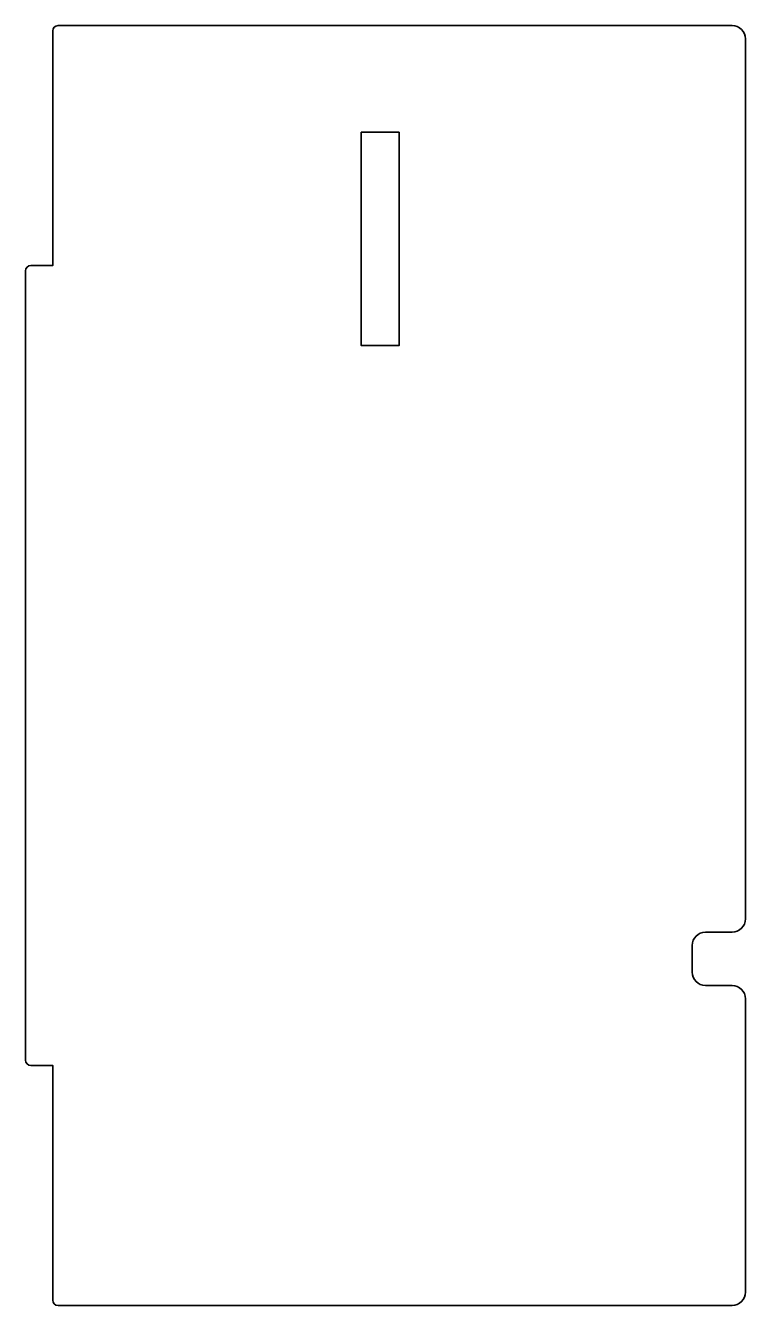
# Model space of a CAD drawing. Header units: inches. Extents: x 17.3 to 30.8, y -36 to -12.
import ezdxf

# ---------------------------------------------------------------- set-up
doc = ezdxf.new("R2010")
doc.units = ezdxf.units.IN
doc.header["$MEASUREMENT"] = 0
doc.layers.add('Outline', color=7, linetype='Continuous', lineweight=0)
doc.layers.add('Pocket', color=7, linetype='Continuous', lineweight=0)

msp = doc.modelspace()

# ---------------------------------------------------------------- linework, layer by layer
at = {"layer": 'Outline', "color": 18, "lineweight": 35, "true_color": 0x000000}
msp.add_open_spline([(30.798, -35.757), (30.798, -35.757), (30.798, -30.257), (30.798, -30.257), (30.798, -30.119), (30.686, -30.007), (30.548, -30.007), (30.548, -30.007), (30.048, -30.007), (30.048, -30.007), (29.91, -30.007), (29.798, -29.895), (29.798, -29.757), (29.798, -29.757), (29.798, -29.257), (29.798, -29.257), (29.798, -29.119), (29.91, -29.007), (30.048, -29.007), (30.048, -29.007), (30.548, -29.007), (30.548, -29.007), (30.686, -29.007), (30.798, -28.895), (30.798, -28.757), (30.798, -28.757), (30.798, -12.257), (30.798, -12.257), (30.798, -12.119), (30.686, -12.007), (30.548, -12.007), (30.548, -12.007), (17.898, -12.007), (17.898, -12.007), (17.842, -12.007), (17.798, -12.051), (17.798, -12.107), (17.798, -12.107), (17.798, -16.507), (17.798, -16.507), (17.798, -16.507), (17.389, -16.507), (17.389, -16.507), (17.334, -16.507), (17.289, -16.551), (17.289, -16.607), (17.289, -16.607), (17.289, -31.407), (17.289, -31.407), (17.289, -31.462), (17.334, -31.507), (17.389, -31.507), (17.389, -31.507), (17.798, -31.507), (17.798, -31.507), (17.798, -31.507), (17.798, -35.907), (17.798, -35.907), (17.798, -35.962), (17.842, -36.007), (17.898, -36.007), (17.898, -36.007), (30.548, -36.007), (30.548, -36.007), (30.686, -36.007), (30.798, -35.895), (30.798, -35.757)], degree=3, knots=[0, 0, 0, 0, 1, 1, 1, 2, 2, 2, 3, 3, 3, 4, 4, 4, 5, 5, 5, 6, 6, 6, 7, 7, 7, 8, 8, 8, 9, 9, 9, 10, 10, 10, 11, 11, 11, 12, 12, 12, 13, 13, 13, 14, 14, 14, 15, 15, 15, 16, 16, 16, 17, 17, 17, 18, 18, 18, 19, 19, 19, 20, 20, 20, 21, 21, 21, 22, 22, 22, 22], dxfattribs=at)
at = {"layer": 'Pocket', "color": 18, "lineweight": 35, "true_color": 0x000000}
msp.add_lwpolyline([(24.298, -14.007), (24.298, -18.007), (23.589, -18.007), (23.589, -14.007)], close=True, dxfattribs=at)

doc.saveas('drawing.dxf')
